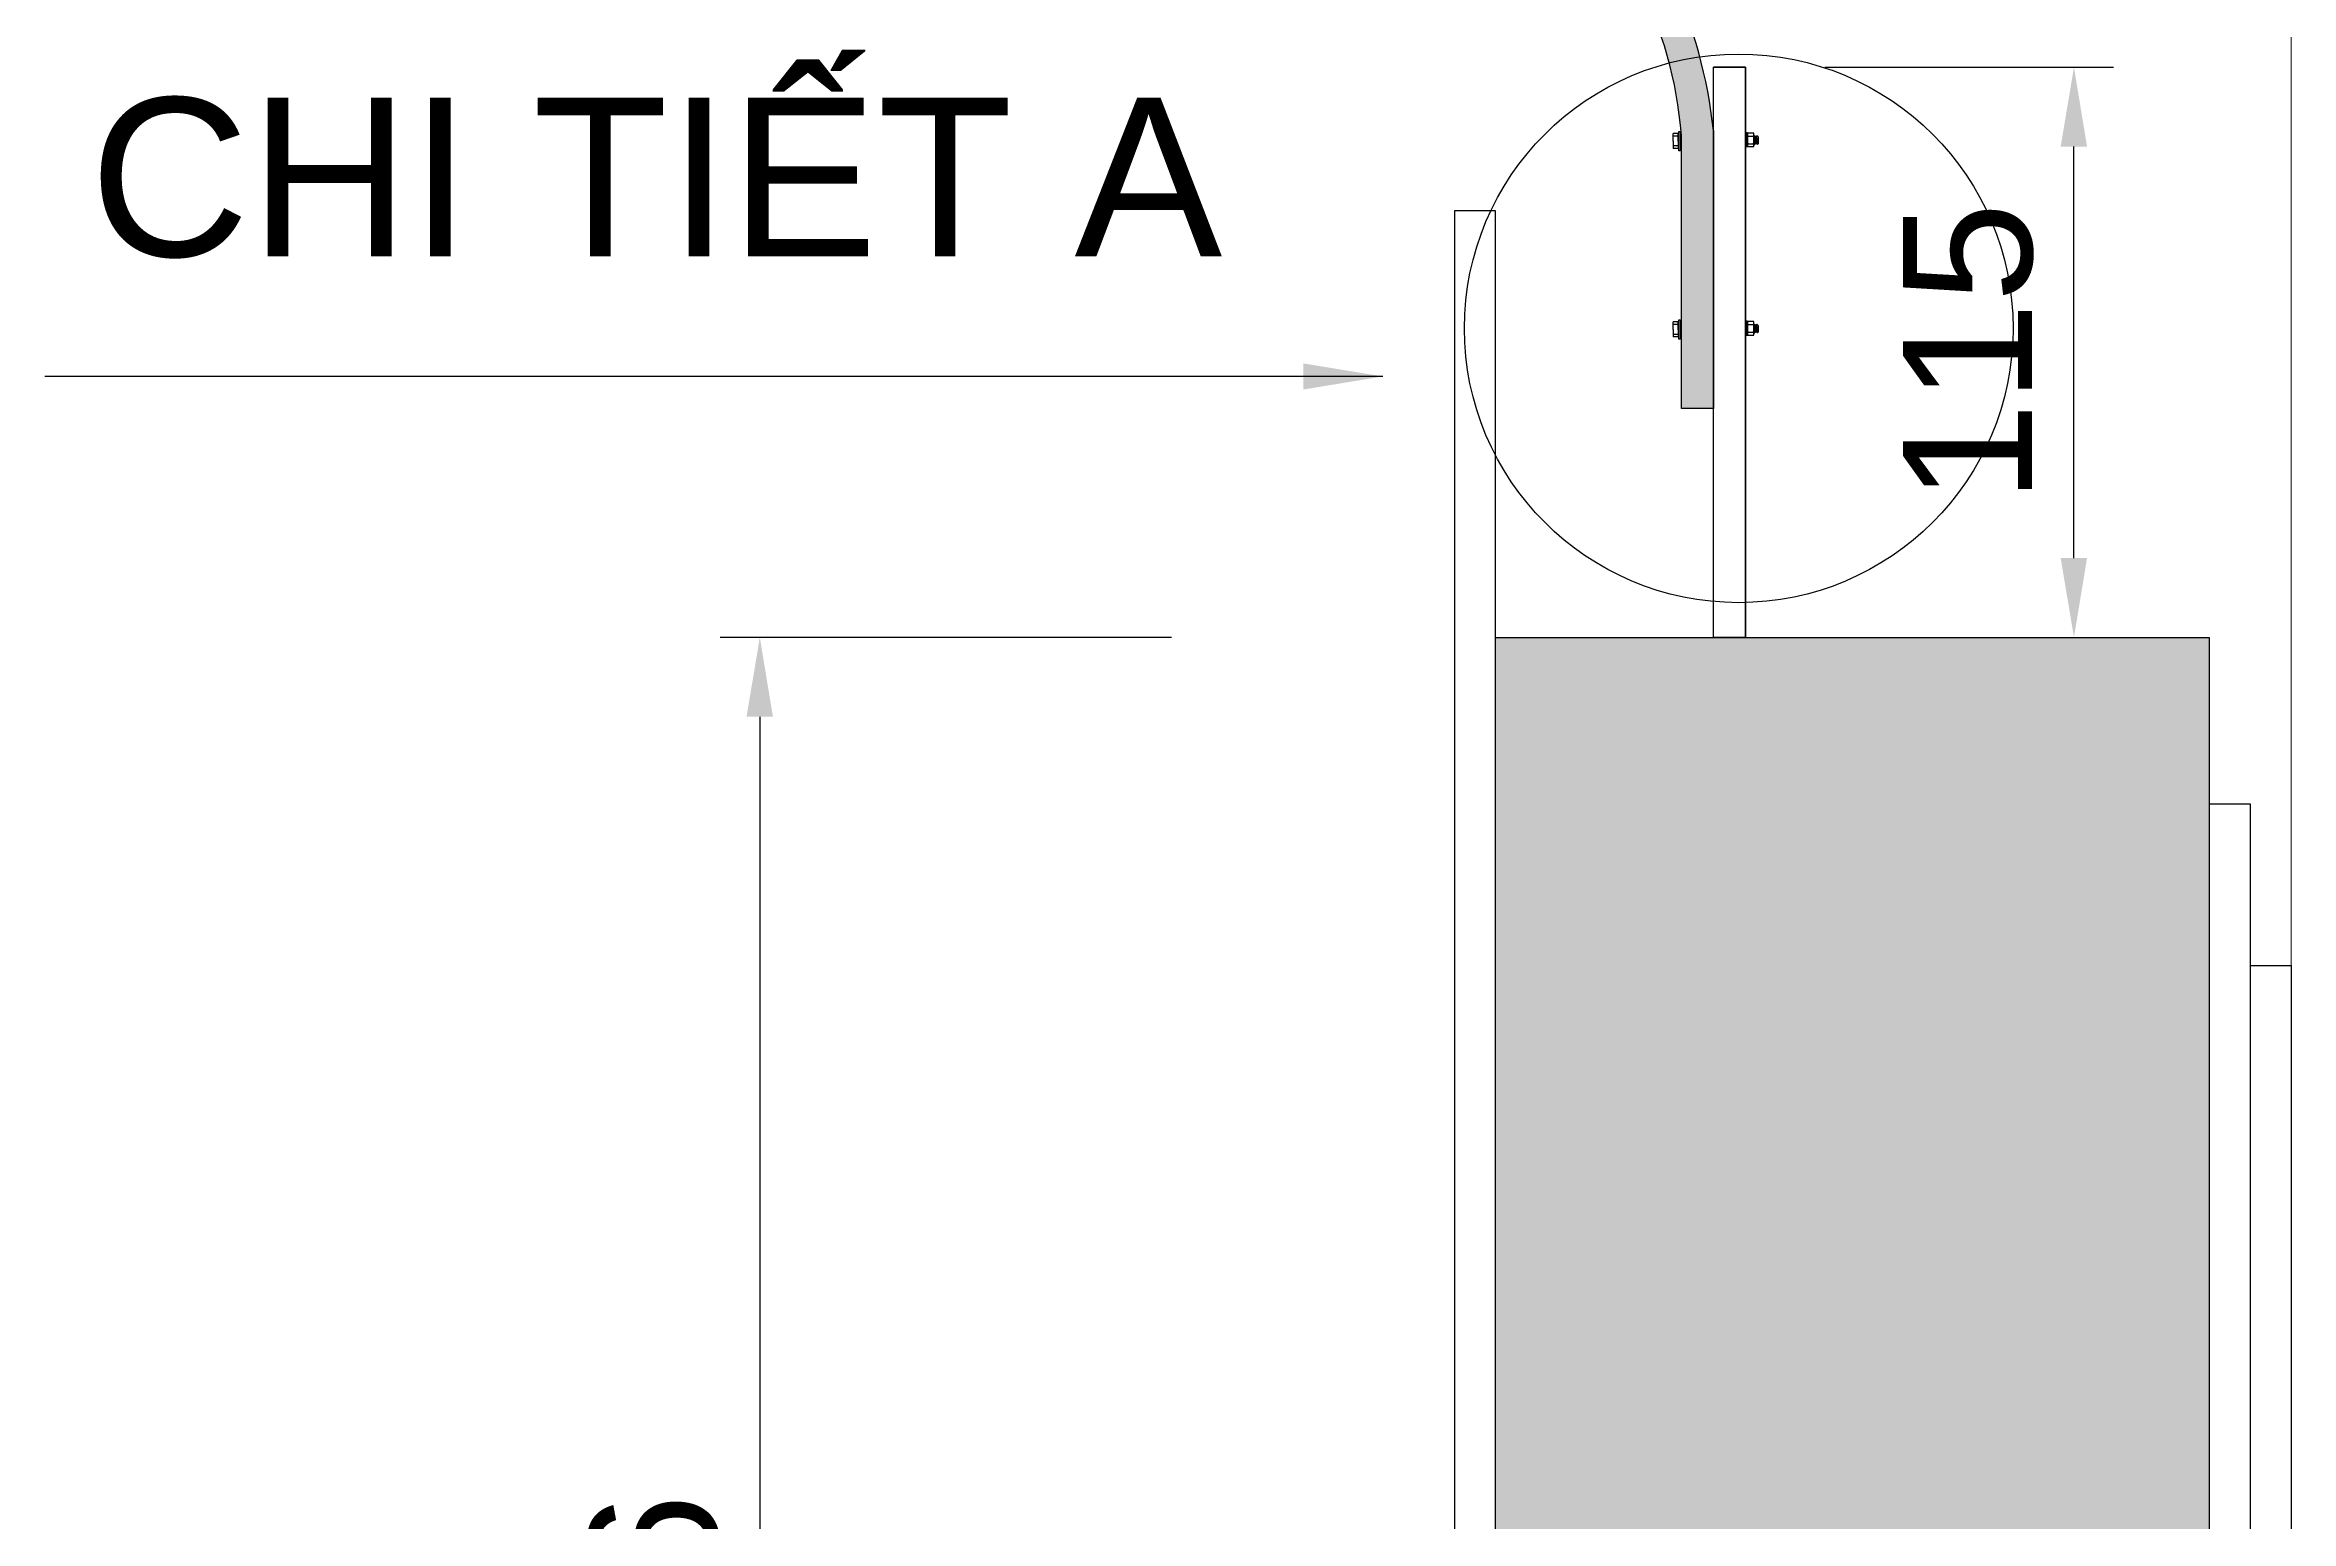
# Model space of a CAD drawing. Header units: millimetres. Extents: x 330554 to 656471, y 11007 to 130943.
# Drawn here: x 469153 to 470285, y 101934 to 102679 of the extents above; entities that cross this region are included whole.
import ezdxf

# ---------------------------------------------------------------- set-up
doc = ezdxf.new("R2010")
doc.units = ezdxf.units.MM
doc.header["$LTSCALE"] = 6
for name, color, linetype, lineweight in [('Khung', 7, 'Continuous', 20), ('kich thuoc', 9, 'Continuous', 13), ('tex tieu de', 11, 'Continuous', 13), ('Ttext ghi chu', 21, 'Continuous', 13)]:
    doc.layers.add(name, color=color, linetype=linetype, lineweight=lineweight)
doc.layers.add('Nen', color=7, linetype='Continuous')
doc.styles.add('kich thuoc', font='arial.ttf', dxfattribs={"height": 120})
doc.styles.add('kt2', font='arial.ttf', dxfattribs={"height": 65})
doc.dimstyles.new('TL 0.4', dxfattribs={"dimscale": 20, "dimtxt": 0.18, "dimasz": 2, "dimexe": 1, "dimexo": 2, "dimgap": 1, "dimtad": 1, "dimtoh": 1, "dimdec": 0, "dimlfac": 0.4, "dimzin": 0, "dimdsep": 46, "dimtxsty": 'kt2', "dimcen": 2, "dimclrd": 256, "dimclre": 256, "dimclrt": 2, "dimadec": 0, "dimazin": 0, "dimtfac": 1, "dimtdec": 0, "dimtofl": 0, "dimtmove": 0, "dimatfit": 3, "dimfxl": 1, "dimtolj": 1, "dimtzin": 0, "dimarcsym": 0})
doc.dimstyles.new('TL 5-1', dxfattribs={"dimscale": 20, "dimtxt": 70, "dimasz": 2, "dimexe": 1, "dimexo": 2, "dimgap": 1, "dimtad": 1, "dimtoh": 1, "dimdec": 0, "dimlfac": 0.2, "dimzin": 0, "dimdsep": 46, "dimtxsty": 'kich thuoc', "dimcen": 2, "dimclrd": 256, "dimclre": 256, "dimclrt": 2, "dimadec": 0, "dimazin": 0, "dimtfac": 1, "dimtdec": 0, "dimtofl": 0, "dimtmove": 0, "dimatfit": 3, "dimfxl": 1, "dimtolj": 1, "dimtzin": 0, "dimarcsym": 0})

# ---------------------------------------------------------------- blocks, each defined once
blk = doc.blocks.new('*D187')
at = {"layer": 'Defpoints', "color": 0, "linetype": 'ByBlock', "ltscale": 0.2, "transparency": 16777216}
for p in [(469760.5, 102379.8), (469513, 101364.8), (469760.5, 101364.8)]:
    blk.add_point(p, dxfattribs=at)
at = {"layer": 'kich thuoc', "linetype": 'ByBlock', "lineweight": -2, "ltscale": 0.2, "transparency": 16777216}
for p, q in [((469720.5, 102379.8), (469493, 102379.8)), ((469513, 102339.8), (469513, 101404.8)), ((469720.5, 101364.8), (469493, 101364.8))]:
    blk.add_line(p, q, dxfattribs=at)
at = {"layer": 'kich thuoc', "linetype": 'ByBlock', "ltscale": 0.2, "transparency": 16777216}
for points in [[(469506.3, 102339.8), (469519.6, 102339.8), (469513, 102379.8)], [(469506.3, 101404.8), (469519.6, 101404.8), (469513, 101364.8)]]:
    blk.add_solid(points, dxfattribs=at)
at = {"layer": 'kich thuoc', "color": 2, "linetype": 'ByBlock', "lineweight": 5, "ltscale": 0.2, "transparency": 16777216, "insert": (469459.8, 101872.3), "char_height": 65, "attachment_point": 5, "rotation": 90, "style": 'kt2'}
blk.add_mtext('\\A1;406', dxfattribs=at)
blk = doc.blocks.new('*D188')
at = {"layer": 'Defpoints', "color": 0, "linetype": 'ByBlock', "ltscale": 0.2, "transparency": 16777216}
for p in [(470010, 102667.3), (470175.6, 102667.3), (470001.9, 102379.8)]:
    blk.add_point(p, dxfattribs=at)
at = {"layer": 'kich thuoc', "linetype": 'ByBlock', "lineweight": -2, "ltscale": 0.2, "transparency": 16777216}
for p, q in [((470050, 102667.3), (470195.6, 102667.3)), ((470175.6, 102419.8), (470175.6, 102627.3)), ((470041.9, 102379.8), (470195.6, 102379.8))]:
    blk.add_line(p, q, dxfattribs=at)
at = {"layer": 'kich thuoc', "linetype": 'ByBlock', "ltscale": 0.2, "transparency": 16777216}
for points in [[(470168.9, 102627.3), (470182.2, 102627.3), (470175.6, 102667.3)], [(470168.9, 102419.8), (470182.2, 102419.8), (470175.6, 102379.8)]]:
    blk.add_solid(points, dxfattribs=at)
at = {"layer": 'kich thuoc', "color": 2, "linetype": 'ByBlock', "lineweight": 5, "ltscale": 0.2, "transparency": 16777216, "insert": (470122.4, 102523.5), "char_height": 65, "attachment_point": 5, "rotation": 90, "style": 'kt2'}
blk.add_mtext('\\A1;115', dxfattribs=at)

msp = doc.modelspace()

# ---------------------------------------------------------------- hatches: boundary and pattern name
at = {"layer": 'Nen'}
h = msp.add_hatch(color=256, dxfattribs=at)
h.set_gradient(color1=(0, 0, 255), one_color=1, tint=1, name='SPHERICAL')
h.paths.add_polyline_path([(469993.802, 102635.363, 0.03950286), (469986.954, 102672.576, 0.02845979), (469971.53, 102669.463, -0.04594465), (469977.71, 102632.208), (469977.649, 102632.208), (469977.649, 102495.212), (469993.802, 102495.212)])
h.paths.add_polyline_path([(469735.85, 102975.18, -0.11395283), (469671.47, 103075.701), (469652.436, 103075.701, 0.15480271), (469721.556, 102960.907), (469905.713, 102774.162, -0.15368726), (469971.53, 102669.463, -0.02845979), (469986.954, 102672.576, 0.12699654), (469928.045, 102777.008)])
h = msp.add_hatch(color=256, dxfattribs=at)
h.set_gradient(color1=(243, 224, 170), one_color=1, tint=1, name='SPHERICAL')
h.paths.add_polyline_path([(469883.911, 101364.776), (470243.846, 101364.776), (470243.846, 102379.776), (469883.911, 102379.776)])

# ---------------------------------------------------------------- linework, layer by layer
at = {"color": 150}
for p, q in [((470009.955, 102667.274), (469993.802, 102667.274)), ((469976.113, 102633.867), (469973.498, 102633.867)), ((469973.498, 102632.208), (469973.498, 102633.867)), ((469976.113, 102632.552), (469973.498, 102632.552)), ((469973.498, 102630.08), (469973.498, 102632.208)), ((469976.113, 102632.208), (469976.113, 102633.867)), ((469976.113, 102632.718), (469976.113, 102632.208)), ((469976.113, 102630.08), (469976.113, 102632.208)), ((469976.113, 102632.208), (469976.329, 102632.208)), ((469977.323, 102632.208), (469977.118, 102632.208)), ((469977.649, 102495.212), (469977.649, 102633.023)), ((469993.802, 102635.363), (469993.802, 102495.212)), ((470009.955, 102632.718), (470010.26, 102632.718)), ((470010.26, 102627.103), (470010.26, 102634.188)), ((470010.757, 102634.187), (470010.26, 102634.188)), ((470010.757, 102627.101), (470010.757, 102634.187)), ((470010.757, 102632.717), (470010.942, 102632.717)), ((470010.942, 102633.36), (470010.942, 102630.641)), ((470010.942, 102627.922), (470010.942, 102630.641)), ((470011.179, 102634.187), (470014.016, 102634.187)), ((470011.179, 102632.533), (470014.016, 102632.532)), ((470014.252, 102630.641), (470014.252, 102633.36)), ((470014.252, 102632.42), (470014.524, 102632.717)), ((470014.252, 102630.641), (470014.252, 102627.916)), ((470015.167, 102632.126), (470014.524, 102632.717)), ((470014.896, 102628.462), (470014.524, 102632.717)), ((470015.167, 102632.126), (470015.706, 102632.717)), ((470015.435, 102629.053), (470015.167, 102632.126)), ((470016.349, 102632.126), (470015.706, 102632.717)), ((470016.078, 102628.462), (470015.706, 102632.717)), ((470016.349, 102632.126), (470016.347, 102628.757)), ((469973.498, 102630.08), (469973.498, 102627.953)), ((469973.498, 102627.953), (469973.498, 102626.293)), ((469976.113, 102627.608), (469973.498, 102627.608)), ((469976.112, 102626.293), (469973.498, 102626.293)), ((469976.113, 102627.952), (469976.112, 102626.293)), ((469976.113, 102630.08), (469976.113, 102627.952)), ((469976.113, 102627.952), (469976.329, 102627.952)), ((469977.323, 102627.952), (469977.117, 102627.952)), ((469993.802, 102622.622), (469993.802, 102495.212)), ((470009.955, 102628.462), (470010.26, 102628.462)), ((470010.757, 102627.101), (470010.26, 102627.103)), ((470010.757, 102628.462), (470010.927, 102628.462)), ((470011.179, 102628.75), (470014.016, 102628.75)), ((470014.016, 102627.095), (470011.179, 102627.095)), ((470013.977, 102628.75), (470014.03, 102628.809)), ((470014.253, 102629.053), (470014.196, 102629.711)), ((470014.252, 102629.052), (470014.253, 102629.053)), ((470014.253, 102629.053), (470014.896, 102628.462)), ((470014.896, 102628.462), (470015.435, 102629.053)), ((470015.435, 102629.053), (470016.078, 102628.462)), ((470016.078, 102628.462), (470016.347, 102628.757)), ((469976.113, 102538.867), (469973.498, 102538.867)), ((469973.498, 102537.208), (469973.498, 102538.867)), ((469976.113, 102537.552), (469973.498, 102537.552)), ((469973.498, 102535.08), (469973.498, 102537.208)), ((469973.498, 102535.08), (469973.498, 102532.953)), ((469973.498, 102532.953), (469973.498, 102531.293)), ((469976.113, 102532.608), (469973.498, 102532.608)), ((469976.112, 102531.293), (469973.498, 102531.293)), ((469976.113, 102532.952), (469976.112, 102531.293)), ((469976.113, 102537.208), (469976.113, 102538.867)), ((469976.113, 102537.718), (469976.113, 102537.208)), ((469976.113, 102535.08), (469976.113, 102537.208)), ((469976.113, 102537.208), (469976.329, 102537.208)), ((469976.113, 102535.08), (469976.113, 102532.952)), ((469976.113, 102532.952), (469976.329, 102532.952)), ((469977.323, 102532.952), (469977.117, 102532.952)), ((469977.323, 102537.208), (469977.118, 102537.208)), ((470009.955, 102537.718), (470010.26, 102537.718)), ((470009.955, 102533.462), (470010.26, 102533.462)), ((470010.26, 102532.103), (470010.26, 102539.188)), ((470010.757, 102539.187), (470010.26, 102539.188)), ((470010.757, 102532.101), (470010.26, 102532.103)), ((470010.757, 102532.101), (470010.757, 102539.187)), ((470010.757, 102537.717), (470010.942, 102537.717)), ((470010.757, 102533.462), (470010.927, 102533.462)), ((470010.942, 102538.36), (470010.942, 102535.641)), ((470010.942, 102532.922), (470010.942, 102535.641)), ((470011.179, 102539.187), (470014.016, 102539.187)), ((470011.179, 102537.533), (470014.016, 102537.532)), ((470011.179, 102533.75), (470014.016, 102533.75)), ((470014.016, 102532.095), (470011.179, 102532.095)), ((470013.977, 102533.75), (470014.03, 102533.809)), ((470014.253, 102534.053), (470014.196, 102534.711)), ((470014.252, 102535.641), (470014.252, 102538.36)), ((470014.252, 102537.42), (470014.524, 102537.717)), ((470014.252, 102535.641), (470014.252, 102532.916)), ((470014.252, 102534.052), (470014.253, 102534.053)), ((470014.253, 102534.053), (470014.896, 102533.462)), ((470015.167, 102537.126), (470014.524, 102537.717)), ((470014.896, 102533.462), (470014.524, 102537.717)), ((470014.896, 102533.462), (470015.435, 102534.053)), ((470015.167, 102537.126), (470015.706, 102537.717)), ((470015.435, 102534.053), (470015.167, 102537.126)), ((470015.435, 102534.053), (470016.078, 102533.462)), ((470016.349, 102537.126), (470015.706, 102537.717)), ((470016.078, 102533.462), (470015.706, 102537.717)), ((470016.078, 102533.462), (470016.347, 102533.757)), ((470016.349, 102537.126), (470016.347, 102533.757)), ((469993.802, 102495.212), (469977.649, 102495.212)), ((470243.846, 102295.911), (470264.459, 102295.911)), ((470264.459, 102295.911), (470264.459, 101872.276)), ((470264.459, 102214.314), (470285.072, 102214.314)), ((470285.072, 102214.314), (470285.072, 101872.276))]:
    msp.add_line(p, q, dxfattribs=at)
at = {"color": 7}
for p, q in [((469883.911, 102379.776), (470243.846, 102379.776)), ((469883.911, 101364.776), (469883.911, 102379.776)), ((470243.846, 102379.776), (470243.846, 101364.776))]:
    msp.add_line(p, q, dxfattribs=at)
at = {"color": 150}
for points in [[(469993.802, 102667.274), (470009.955, 102667.274), (470009.955, 102379.776), (469993.802, 102379.776)], [(469976.329, 102625.232), (469976.329, 102634.902), (469977.118, 102634.902), (469977.117, 102625.232)], [(469863.298, 101145.652), (469883.911, 101145.652), (469883.911, 102594.869), (469863.298, 102594.869)], [(469976.329, 102530.232), (469976.329, 102539.902), (469977.118, 102539.902), (469977.117, 102530.232)]]:
    msp.add_lwpolyline(points, close=True, dxfattribs=at)
msp.add_lwpolyline([(470009.955, 102379.776), (470009.955, 102667.274)], dxfattribs=at)
msp.add_circle((470006.569, 102535.641), 138.332, dxfattribs=at)
for centre, radius, start, end in [((469772.331, 102617.279), 205.921, 4.385193, 49.628999), ((469755.235, 102610.697), 239.839, 5.903017, 43.902189), ((470012.509, 102633.36), 1.566, 148.106083, 211.887666), ((470018.626, 102630.641), 7.683, 165.746842, 194.246907), ((470012.686, 102633.36), 1.566, 328.106083, 31.887666), ((470006.569, 102630.641), 7.683, 345.746842, 14.246907), ((470012.508, 102627.922), 1.566, 148.106078, 211.887671), ((470012.686, 102627.922), 1.566, 328.104252, 31.889497), ((470012.509, 102538.36), 1.566, 148.106083, 211.887666), ((470018.626, 102535.641), 7.683, 165.746842, 194.246907), ((470012.508, 102532.922), 1.566, 148.106078, 211.887671), ((470012.686, 102538.36), 1.566, 328.106083, 31.887666), ((470006.569, 102535.641), 7.683, 345.746842, 14.246907), ((470012.686, 102532.922), 1.566, 328.104252, 31.889497)]:
    msp.add_arc(centre, radius, start, end, dxfattribs=at)
at = {"layer": 'Khung'}
msp.add_line((470285.072, 103080.701), (470285.072, 100050.701), dxfattribs=at)

# ---------------------------------------------------------------- texts
at = {"layer": 'tex tieu de', "insert": (469460.592, 102611.324), "char_height": 80, "width": 572.04147, "attachment_point": 5, "style": 'kich thuoc'}
msp.add_mtext('CHI TIẾT A', dxfattribs=at)

# ---------------------------------------------------------------- dimensions: what is measured, and where the dimension line sits
at = {"layer": 'kich thuoc', "linetype": 'ByBlock', "lineweight": 5, "ltscale": 0.2}
dim = msp.add_linear_dim(base=(470175.557, 102667.274), p1=(470001.879, 102379.776), p2=(470009.955, 102667.274), angle=90, dimstyle='TL 0.4', dxfattribs=at)
dim.commit()
dim.dimension.update_dxf_attribs({"geometry": '*D188', "text_midpoint": (470175.557, 102523.525), "dimtype": 160})
dim = msp.add_linear_dim(base=(469512.968, 101364.776), p1=(469760.531, 102379.776), p2=(469760.531, 101364.776), angle=90, dimstyle='TL 0.4', dxfattribs=at)
dim.commit()
dim.dimension.update_dxf_attribs({"geometry": '*D187', "text_midpoint": (469459.781, 101872.276)})

# ---------------------------------------------------------------- leaders
at = {"layer": 'Ttext ghi chu'}
msp.add_leader([(469827.08, 102511.378), (469152.534, 102511.378)], dimstyle='TL 5-1', override={"dimtad": 0}, dxfattribs=at)

doc.saveas('drawing.dxf')
